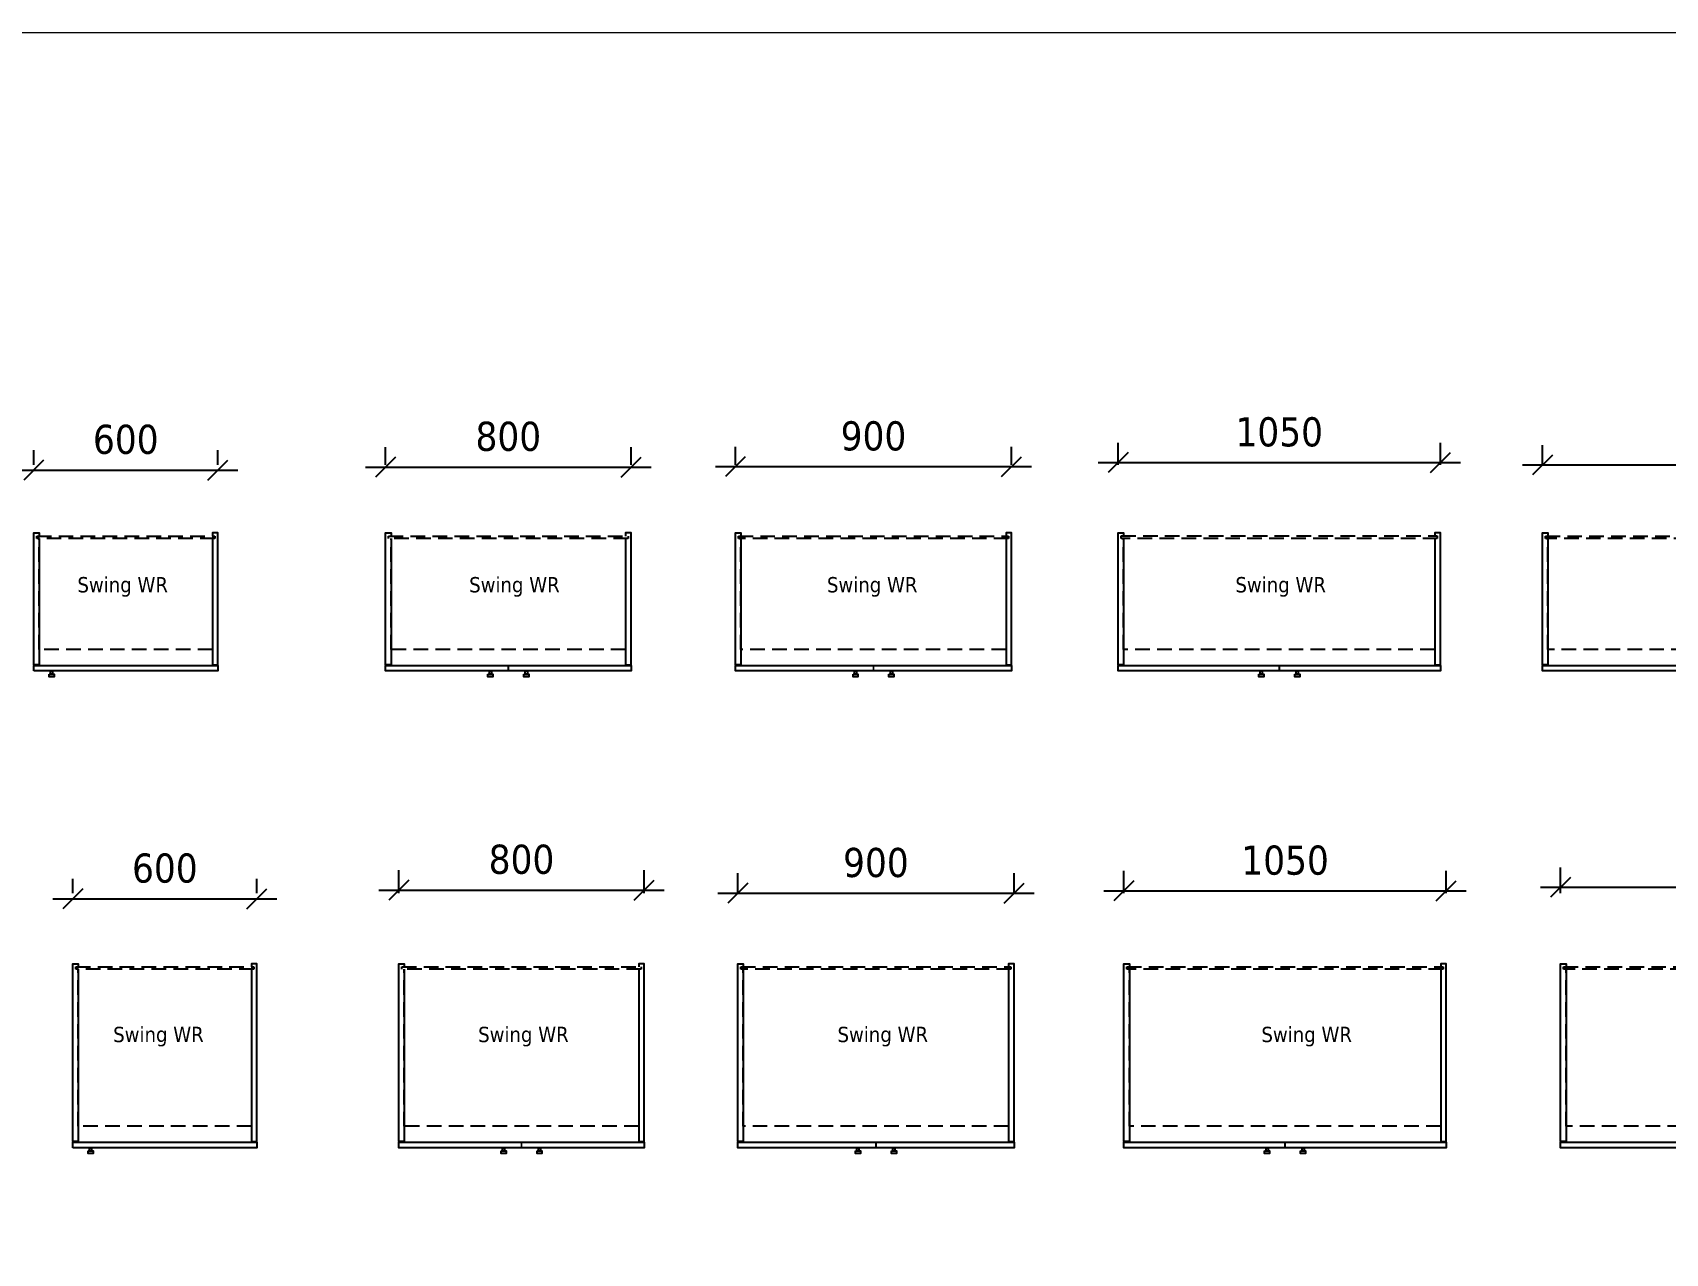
# Model space of a CAD drawing. Header units: millimetres. Extents: x 4065046 to 4134868, y -1476535 to -1460275.
# Drawn here: x 4087866 to 4093184, y -1464254 to -1460275 of the extents above; entities that cross this region are included whole.
import ezdxf

# ---------------------------------------------------------------- set-up
doc = ezdxf.new("R2010")
doc.units = ezdxf.units.MM
doc.header["$LTSCALE"] = 15
doc.header["$PDMODE"] = 35
doc.linetypes.add('HIDDENX2', pattern=[19.05, 12.7, -6.35])
doc.styles.add('ROMANS', font='tahoma.ttf')
doc.dimstyles.new('MD50', dxfattribs={"dimscale": 50, "dimtxt": 1.9, "dimasz": 1.3, "dimexe": 1.3, "dimexo": 2.38, "dimgap": 1, "dimtad": 1, "dimdec": 0, "dimzin": 3, "dimdsep": 46, "dimtxsty": 'ROMANS', "dimblk": 'OBLIQUE', "dimcen": -1.9, "dimdle": 1.3, "dimclrd": 150, "dimclre": 150, "dimclrt": 256, "dimadec": 0, "dimazin": 0, "dimtfac": 1, "dimtdec": 0, "dimtix": 1, "dimtmove": 2, "dimatfit": 3, "dimfxl": 1, "dimtolj": 1, "dimtzin": 3, "dimarcsym": 0})

# ---------------------------------------------------------------- blocks, each defined once
blk = doc.blocks.new('245')
at = {"linetype": 'ByBlock', "lineweight": -2}
for p, q in [((-204893.6, -217170.1), (-204893.6, -217152.1)), ((-204892.6, -217152.1), (-204892.6, -217170.1))]:
    blk.add_line(p, q, dxfattribs=at)
for points in [[(-205325.1, -216588.1), (-205325.1, -217150.1), (-205343.1, -217150.1), (-205343.1, -216570.1), (-205325.1, -216570.1), (-205325.1, -216580.1)], [(-204461.1, -216588.1), (-204461.1, -217150.1), (-204443.1, -217150.1), (-204443.1, -216570.1), (-204461.1, -216570.1), (-204461.1, -216580.1)], [(-204893.6, -217170.1), (-205343.1, -217170.1), (-205343.1, -217152.1), (-204893.6, -217152.1)], [(-204892.6, -217152.1), (-204443.1, -217152.1), (-204443.1, -217170.1), (-204892.6, -217170.1)]]:
    blk.add_lwpolyline(points)
at = {"color": 0, "linetype": 'HIDDENX2', "ltscale": 0.25}
blk.add_lwpolyline([(-205333.1, -216580.1), (-204453.1, -216580.1), (-204453.1, -216588.1), (-205333.1, -216588.1)], close=True, dxfattribs=at)
blk.add_lwpolyline([(-204461.1, -216588.1), (-204461.1, -217100.1), (-205325.1, -217100.1), (-205325.1, -216588.1)], dxfattribs=at)
for points in [[(-204959.8, -217180.1), (-204943.6, -217180.1), (-204943.6, -217189.2), (-204959.8, -217189.2)], [(-204955, -217170.1), (-204948.4, -217170.1), (-204948.4, -217180.1), (-204955, -217180.1)], [(-204842.6, -217180.1), (-204826.4, -217180.1), (-204826.4, -217189.2), (-204842.6, -217189.2)], [(-204837.8, -217170.1), (-204831.2, -217170.1), (-204831.2, -217180.1), (-204837.8, -217180.1)]]:
    blk.add_lwpolyline(points, close=True)
blk = doc.blocks.new('164')
for points in [[(-204066.8, -207690.1), (-204066.8, -208252.1), (-204084.8, -208252.1), (-204084.8, -207672.1), (-204066.8, -207672.1), (-204066.8, -207682.1)], [(-203502.8, -207690.1), (-203502.8, -208252.1), (-203484.8, -208252.1), (-203484.8, -207672.1), (-203502.8, -207672.1), (-203502.8, -207682.1)]]:
    blk.add_lwpolyline(points)
at = {"color": 0, "linetype": 'HIDDENX2', "ltscale": 0.25}
blk.add_lwpolyline([(-204074.8, -207682.1), (-203494.8, -207682.1), (-203494.8, -207690.1), (-204074.8, -207690.1)], close=True, dxfattribs=at)
blk.add_lwpolyline([(-203502.8, -207690.1), (-203502.8, -208202.1), (-204066.8, -208202.1), (-204066.8, -207690.1)], dxfattribs=at)
for points in [[(-204084.8, -208272.1), (-204084.8, -208254.1), (-203484.8, -208254.1), (-203484.8, -208272.1)], [(-204030, -208272.1), (-204023.4, -208272.1), (-204023.4, -208282.1), (-204030, -208282.1)], [(-204034.8, -208282.1), (-204018.6, -208282.1), (-204018.6, -208291.2), (-204034.8, -208291.2)]]:
    blk.add_lwpolyline(points, close=True)
blk = doc.blocks.new('204')
at = {"linetype": 'ByBlock', "lineweight": -2}
for p, q in [((-203658.1, -212847.9), (-203658.1, -212829.9)), ((-203657.1, -212829.9), (-203657.1, -212847.9))]:
    blk.add_line(p, q, dxfattribs=at)
for points in [[(-204039.6, -212265.9), (-204039.6, -212827.9), (-204057.6, -212827.9), (-204057.6, -212247.9), (-204039.6, -212247.9), (-204039.6, -212257.9)], [(-203275.6, -212265.9), (-203275.6, -212827.9), (-203257.6, -212827.9), (-203257.6, -212247.9), (-203275.6, -212247.9), (-203275.6, -212257.9)], [(-203658.1, -212847.9), (-204057.6, -212847.9), (-204057.6, -212829.9), (-203658.1, -212829.9)], [(-203657.1, -212829.9), (-203257.6, -212829.9), (-203257.6, -212847.9), (-203657.1, -212847.9)]]:
    blk.add_lwpolyline(points)
at = {"color": 0, "linetype": 'HIDDENX2', "ltscale": 0.25}
blk.add_lwpolyline([(-204047.6, -212257.9), (-203267.6, -212257.9), (-203267.6, -212265.9), (-204047.6, -212265.9)], close=True, dxfattribs=at)
blk.add_lwpolyline([(-203275.6, -212265.9), (-203275.6, -212777.9), (-204039.6, -212777.9), (-204039.6, -212265.9)], dxfattribs=at)
for points in [[(-203724.3, -212857.9), (-203708.1, -212857.9), (-203708.1, -212866.9), (-203724.3, -212866.9)], [(-203719.5, -212847.9), (-203712.9, -212847.9), (-203712.9, -212857.9), (-203719.5, -212857.9)], [(-203607.1, -212857.9), (-203590.9, -212857.9), (-203590.9, -212866.9), (-203607.1, -212866.9)], [(-203602.3, -212847.9), (-203595.7, -212847.9), (-203595.7, -212857.9), (-203602.3, -212857.9)]]:
    blk.add_lwpolyline(points, close=True)
blk = doc.blocks.new('326')
at = {"linetype": 'ByBlock', "lineweight": -2}
for p, q in [((-203336.1, -225982.7), (-203336.1, -225964.7)), ((-203335.1, -225964.7), (-203335.1, -225982.7))]:
    blk.add_line(p, q, dxfattribs=at)
for points in [[(-203842.6, -225400.7), (-203842.6, -225962.7), (-203860.6, -225962.7), (-203860.6, -225382.7), (-203842.6, -225382.7), (-203842.6, -225392.7)], [(-202828.6, -225400.7), (-202828.6, -225962.7), (-202810.6, -225962.7), (-202810.6, -225382.7), (-202828.6, -225382.7), (-202828.6, -225392.7)], [(-203336.1, -225982.7), (-203860.6, -225982.7), (-203860.6, -225964.7), (-203336.1, -225964.7)], [(-203335.1, -225964.7), (-202810.6, -225964.7), (-202810.6, -225982.7), (-203335.1, -225982.7)]]:
    blk.add_lwpolyline(points)
at = {"color": 0, "linetype": 'HIDDENX2', "ltscale": 0.25}
blk.add_lwpolyline([(-203850.6, -225392.7), (-202820.6, -225392.7), (-202820.6, -225400.7), (-203850.6, -225400.7)], close=True, dxfattribs=at)
blk.add_lwpolyline([(-202828.6, -225400.7), (-202828.6, -225912.7), (-203842.6, -225912.7), (-203842.6, -225400.7)], dxfattribs=at)
for points in [[(-203397.5, -225982.7), (-203390.9, -225982.7), (-203390.9, -225992.7), (-203397.5, -225992.7)], [(-203280.3, -225982.7), (-203273.7, -225982.7), (-203273.7, -225992.7), (-203280.3, -225992.7)], [(-203402.3, -225992.7), (-203386.1, -225992.7), (-203386.1, -226001.8), (-203402.3, -226001.8)], [(-203285.1, -225992.7), (-203268.9, -225992.7), (-203268.9, -226001.8), (-203285.1, -226001.8)]]:
    blk.add_lwpolyline(points, close=True)
blk = doc.blocks.new('368')
at = {"linetype": 'ByBlock', "lineweight": -2}
for p, q in [((-203111.1, -230558.5), (-203111.1, -230540.5)), ((-203110.1, -230540.5), (-203110.1, -230558.5))]:
    blk.add_line(p, q, dxfattribs=at)
for points in [[(-203692.6, -229976.5), (-203692.6, -230538.5), (-203710.6, -230538.5), (-203710.6, -229958.5), (-203692.6, -229958.5), (-203692.6, -229968.5)], [(-202528.6, -229976.5), (-202528.6, -230538.5), (-202510.6, -230538.5), (-202510.6, -229958.5), (-202528.6, -229958.5), (-202528.6, -229968.5)], [(-203111.1, -230558.5), (-203710.6, -230558.5), (-203710.6, -230540.5), (-203111.1, -230540.5)], [(-203110.1, -230540.5), (-202510.6, -230540.5), (-202510.6, -230558.5), (-203110.1, -230558.5)]]:
    blk.add_lwpolyline(points)
at = {"color": 0, "linetype": 'HIDDENX2', "ltscale": 0.25}
blk.add_lwpolyline([(-203700.6, -229968.5), (-202520.6, -229968.5), (-202520.6, -229976.5), (-203700.6, -229976.5)], close=True, dxfattribs=at)
blk.add_lwpolyline([(-202528.6, -229976.5), (-202528.6, -230488.5), (-203692.6, -230488.5), (-203692.6, -229976.5)], dxfattribs=at)
for points in [[(-203177.3, -230568.5), (-203161.1, -230568.5), (-203161.1, -230577.6), (-203177.3, -230577.6)], [(-203172.5, -230558.5), (-203165.9, -230558.5), (-203165.9, -230568.5), (-203172.5, -230568.5)], [(-203060.1, -230568.5), (-203043.9, -230568.5), (-203043.9, -230577.6), (-203060.1, -230577.6)], [(-203055.3, -230558.5), (-203048.7, -230558.5), (-203048.7, -230568.5), (-203055.3, -230568.5)]]:
    blk.add_lwpolyline(points, close=True)
blk = doc.blocks.new('144')
for points in [[(-249002, -207840.1), (-249002, -208252.1), (-249020, -208252.1), (-249020, -207822.1), (-249002, -207822.1), (-249002, -207832.1)], [(-248438, -207840.1), (-248438, -208252.1), (-248420, -208252.1), (-248420, -207822.1), (-248438, -207822.1), (-248438, -207832.1)]]:
    blk.add_lwpolyline(points)
at = {"color": 0, "linetype": 'HIDDENX2', "ltscale": 0.25}
blk.add_lwpolyline([(-249010, -207832.1), (-248430, -207832.1), (-248430, -207840.1), (-249010, -207840.1)], close=True, dxfattribs=at)
blk.add_lwpolyline([(-248438, -207840.1), (-248438, -208202.1), (-249002, -208202.1), (-249002, -207840.1)], dxfattribs=at)
for points in [[(-249020, -208272.1), (-249020, -208254.1), (-248420, -208254.1), (-248420, -208272.1)], [(-248965.2, -208272.1), (-248958.6, -208272.1), (-248958.6, -208282.1), (-248965.2, -208282.1)], [(-248970, -208282.1), (-248953.8, -208282.1), (-248953.8, -208291.2), (-248970, -208291.2)]]:
    blk.add_lwpolyline(points, close=True)
blk = doc.blocks.new('184')
at = {"linetype": 'ByBlock', "lineweight": -2}
for p, q in [((-248593.3, -212847.9), (-248593.3, -212829.9)), ((-248592.3, -212829.9), (-248592.3, -212847.9))]:
    blk.add_line(p, q, dxfattribs=at)
for points in [[(-248974.8, -212415.9), (-248974.8, -212827.9), (-248992.8, -212827.9), (-248992.8, -212397.9), (-248974.8, -212397.9), (-248974.8, -212407.9)], [(-248210.8, -212415.9), (-248210.8, -212827.9), (-248192.8, -212827.9), (-248192.8, -212397.9), (-248210.8, -212397.9), (-248210.8, -212407.9)], [(-248593.3, -212847.9), (-248992.8, -212847.9), (-248992.8, -212829.9), (-248593.3, -212829.9)], [(-248592.3, -212829.9), (-248192.8, -212829.9), (-248192.8, -212847.9), (-248592.3, -212847.9)]]:
    blk.add_lwpolyline(points)
at = {"color": 0, "linetype": 'HIDDENX2', "ltscale": 0.25}
blk.add_lwpolyline([(-248982.8, -212407.9), (-248202.8, -212407.9), (-248202.8, -212415.9), (-248982.8, -212415.9)], close=True, dxfattribs=at)
blk.add_lwpolyline([(-248210.8, -212415.9), (-248210.8, -212777.9), (-248974.8, -212777.9), (-248974.8, -212415.9)], dxfattribs=at)
for points in [[(-248659.5, -212857.9), (-248643.3, -212857.9), (-248643.3, -212866.9), (-248659.5, -212866.9)], [(-248654.7, -212847.9), (-248648.1, -212847.9), (-248648.1, -212857.9), (-248654.7, -212857.9)], [(-248542.3, -212857.9), (-248526.1, -212857.9), (-248526.1, -212866.9), (-248542.3, -212866.9)], [(-248537.5, -212847.9), (-248530.9, -212847.9), (-248530.9, -212857.9), (-248537.5, -212857.9)]]:
    blk.add_lwpolyline(points, close=True)
blk = doc.blocks.new('266')
at = {"linetype": 'ByBlock', "lineweight": -2}
for p, q in [((-248593.3, -221407), (-248593.3, -221389)), ((-248592.3, -221389), (-248592.3, -221407))]:
    blk.add_line(p, q, dxfattribs=at)
for points in [[(-249024.8, -220975), (-249024.8, -221387), (-249042.8, -221387), (-249042.8, -220957), (-249024.8, -220957), (-249024.8, -220967)], [(-248160.8, -220975), (-248160.8, -221387), (-248142.8, -221387), (-248142.8, -220957), (-248160.8, -220957), (-248160.8, -220967)], [(-248593.3, -221407), (-249042.8, -221407), (-249042.8, -221389), (-248593.3, -221389)], [(-248592.3, -221389), (-248142.8, -221389), (-248142.8, -221407), (-248592.3, -221407)]]:
    blk.add_lwpolyline(points)
at = {"color": 0, "linetype": 'HIDDENX2', "ltscale": 0.25}
blk.add_lwpolyline([(-249032.8, -220967), (-248152.8, -220967), (-248152.8, -220975), (-249032.8, -220975)], close=True, dxfattribs=at)
blk.add_lwpolyline([(-248160.8, -220975), (-248160.8, -221337), (-249024.8, -221337), (-249024.8, -220975)], dxfattribs=at)
for points in [[(-248654.7, -221407), (-248648.1, -221407), (-248648.1, -221417), (-248654.7, -221417)], [(-248537.5, -221407), (-248530.9, -221407), (-248530.9, -221417), (-248537.5, -221417)], [(-248659.5, -221417), (-248643.3, -221417), (-248643.3, -221426.1), (-248659.5, -221426.1)], [(-248542.3, -221417), (-248526.1, -221417), (-248526.1, -221426.1), (-248542.3, -221426.1)]]:
    blk.add_lwpolyline(points, close=True)
blk = doc.blocks.new('306')
at = {"linetype": 'ByBlock', "lineweight": -2}
for p, q in [((-248271.3, -225982.7), (-248271.3, -225964.7)), ((-248270.3, -225964.7), (-248270.3, -225982.7))]:
    blk.add_line(p, q, dxfattribs=at)
for points in [[(-248777.8, -225550.7), (-248777.8, -225962.7), (-248795.8, -225962.7), (-248795.8, -225532.7), (-248777.8, -225532.7), (-248777.8, -225542.7)], [(-247763.8, -225550.7), (-247763.8, -225962.7), (-247745.8, -225962.7), (-247745.8, -225532.7), (-247763.8, -225532.7), (-247763.8, -225542.7)], [(-248271.3, -225982.7), (-248795.8, -225982.7), (-248795.8, -225964.7), (-248271.3, -225964.7)], [(-248270.3, -225964.7), (-247745.8, -225964.7), (-247745.8, -225982.7), (-248270.3, -225982.7)]]:
    blk.add_lwpolyline(points)
at = {"color": 0, "linetype": 'HIDDENX2', "ltscale": 0.25}
blk.add_lwpolyline([(-248785.8, -225542.7), (-247755.8, -225542.7), (-247755.8, -225550.7), (-248785.8, -225550.7)], close=True, dxfattribs=at)
blk.add_lwpolyline([(-247763.8, -225550.7), (-247763.8, -225912.7), (-248777.8, -225912.7), (-248777.8, -225550.7)], dxfattribs=at)
for points in [[(-248332.7, -225982.7), (-248326.1, -225982.7), (-248326.1, -225992.7), (-248332.7, -225992.7)], [(-248215.5, -225982.7), (-248208.9, -225982.7), (-248208.9, -225992.7), (-248215.5, -225992.7)], [(-248337.5, -225992.7), (-248321.3, -225992.7), (-248321.3, -226001.8), (-248337.5, -226001.8)], [(-248220.3, -225992.7), (-248204.1, -225992.7), (-248204.1, -226001.8), (-248220.3, -226001.8)]]:
    blk.add_lwpolyline(points, close=True)
blk = doc.blocks.new('348')
at = {"linetype": 'ByBlock', "lineweight": -2}
for p, q in [((-248046.3, -230558.5), (-248046.3, -230540.5)), ((-248045.3, -230540.5), (-248045.3, -230558.5))]:
    blk.add_line(p, q, dxfattribs=at)
for points in [[(-248627.8, -230126.5), (-248627.8, -230538.5), (-248645.8, -230538.5), (-248645.8, -230108.5), (-248627.8, -230108.5), (-248627.8, -230118.5)], [(-247463.8, -230126.5), (-247463.8, -230538.5), (-247445.8, -230538.5), (-247445.8, -230108.5), (-247463.8, -230108.5), (-247463.8, -230118.5)], [(-248046.3, -230558.5), (-248645.8, -230558.5), (-248645.8, -230540.5), (-248046.3, -230540.5)], [(-248045.3, -230540.5), (-247445.8, -230540.5), (-247445.8, -230558.5), (-248045.3, -230558.5)]]:
    blk.add_lwpolyline(points)
at = {"color": 0, "linetype": 'HIDDENX2', "ltscale": 0.25}
blk.add_lwpolyline([(-248635.8, -230118.5), (-247455.8, -230118.5), (-247455.8, -230126.5), (-248635.8, -230126.5)], close=True, dxfattribs=at)
blk.add_lwpolyline([(-247463.8, -230126.5), (-247463.8, -230488.5), (-248627.8, -230488.5), (-248627.8, -230126.5)], dxfattribs=at)
for points in [[(-248112.5, -230568.5), (-248096.3, -230568.5), (-248096.3, -230577.6), (-248112.5, -230577.6)], [(-248107.7, -230558.5), (-248101.1, -230558.5), (-248101.1, -230568.5), (-248107.7, -230568.5)], [(-247995.3, -230568.5), (-247979.1, -230568.5), (-247979.1, -230577.6), (-247995.3, -230577.6)], [(-247990.5, -230558.5), (-247983.9, -230558.5), (-247983.9, -230568.5), (-247990.5, -230568.5)]]:
    blk.add_lwpolyline(points, close=True)
blk = doc.blocks.new('_Oblique')
at = {"color": 0, "linetype": 'ByBlock', "lineweight": -2}
blk.add_line((-0.5, -0.5), (0.5, 0.5), dxfattribs=at)
blk = doc.blocks.new('*D267')
at = {"color": 150, "lineweight": -2, "ltscale": 0.25, "transparency": 16777216}
for p, q in [((4087869.3, -1461683.3), (4087869.3, -1461635.5)), ((4088469.3, -1461683.3), (4088469.3, -1461635.5)), ((4087804.3, -1461700.5), (4088534.3, -1461700.5))]:
    blk.add_line(p, q, dxfattribs=at)
at = {"layer": 'Defpoints', "color": 0, "ltscale": 0.25, "transparency": 16777216}
for p in [(4088469.3, -1461700.5), (4087869.3, -1461802.3), (4088469.3, -1461802.3)]:
    blk.add_point(p, dxfattribs=at)
at = {"color": 150, "lineweight": -2, "ltscale": 0.25, "transparency": 16777216, "xscale": 65, "yscale": 65, "zscale": 65, "rotation": 180}
blk.add_blockref('_Oblique', (4087869.3, -1461700.5), dxfattribs=at)
at = {"color": 150, "lineweight": -2, "ltscale": 0.25, "transparency": 16777216, "xscale": 65, "yscale": 65, "zscale": 65}
blk.add_blockref('_Oblique', (4088469.3, -1461700.5), dxfattribs=at)
at = {"lineweight": 20, "ltscale": 0.25, "transparency": 16777216, "insert": (4088169.3, -1461601), "char_height": 95, "attachment_point": 5, "style": 'ROMANS'}
blk.add_mtext('\\A1;600', dxfattribs=at)
blk = doc.blocks.new('*D268')
at = {"color": 150, "lineweight": -2, "ltscale": 0.25, "transparency": 16777216}
for p, q in [((4089015.5, -1461683.3), (4089015.5, -1461625.9)), ((4089815.5, -1461683.3), (4089815.5, -1461625.9)), ((4088950.5, -1461690.9), (4089880.5, -1461690.9))]:
    blk.add_line(p, q, dxfattribs=at)
at = {"layer": 'Defpoints', "color": 0, "ltscale": 0.25, "transparency": 16777216}
for p in [(4089815.5, -1461690.9), (4089015.5, -1461802.3), (4089815.5, -1461802.3)]:
    blk.add_point(p, dxfattribs=at)
at = {"color": 150, "lineweight": -2, "ltscale": 0.25, "transparency": 16777216, "xscale": 65, "yscale": 65, "zscale": 65, "rotation": 180}
blk.add_blockref('_Oblique', (4089015.5, -1461690.9), dxfattribs=at)
at = {"color": 150, "lineweight": -2, "ltscale": 0.25, "transparency": 16777216, "xscale": 65, "yscale": 65, "zscale": 65}
blk.add_blockref('_Oblique', (4089815.5, -1461690.9), dxfattribs=at)
at = {"lineweight": 20, "ltscale": 0.25, "transparency": 16777216, "insert": (4089415.5, -1461591.2), "char_height": 95, "attachment_point": 5, "style": 'ROMANS'}
blk.add_mtext('\\A1;800', dxfattribs=at)
blk = doc.blocks.new('*D269')
at = {"color": 150, "lineweight": -2, "ltscale": 0.25, "transparency": 16777216}
for p, q in [((4090155, -1461683.3), (4090155, -1461624.3)), ((4091055, -1461683.3), (4091055, -1461624.3)), ((4090090, -1461689.3), (4091120, -1461689.3))]:
    blk.add_line(p, q, dxfattribs=at)
at = {"layer": 'Defpoints', "color": 0, "ltscale": 0.25, "transparency": 16777216}
for p in [(4091055, -1461689.3), (4090155, -1461802.3), (4091055, -1461802.3)]:
    blk.add_point(p, dxfattribs=at)
at = {"color": 150, "lineweight": -2, "ltscale": 0.25, "transparency": 16777216, "xscale": 65, "yscale": 65, "zscale": 65, "rotation": 180}
blk.add_blockref('_Oblique', (4090155, -1461689.3), dxfattribs=at)
at = {"color": 150, "lineweight": -2, "ltscale": 0.25, "transparency": 16777216, "xscale": 65, "yscale": 65, "zscale": 65}
blk.add_blockref('_Oblique', (4091055, -1461689.3), dxfattribs=at)
at = {"lineweight": 20, "ltscale": 0.25, "transparency": 16777216, "insert": (4090605, -1461589.8), "char_height": 95, "attachment_point": 5, "style": 'ROMANS'}
blk.add_mtext('\\A1;900', dxfattribs=at)
blk = doc.blocks.new('*D270')
at = {"color": 150, "lineweight": -2, "ltscale": 0.25, "transparency": 16777216}
for p, q in [((4091401.7, -1461683.3), (4091401.7, -1461611.2)), ((4092451.7, -1461683.3), (4092451.7, -1461611.2)), ((4091336.7, -1461676.2), (4092516.7, -1461676.2))]:
    blk.add_line(p, q, dxfattribs=at)
at = {"layer": 'Defpoints', "color": 0, "ltscale": 0.25, "transparency": 16777216}
for p in [(4092451.7, -1461676.2), (4091401.7, -1461802.3), (4092451.7, -1461802.3)]:
    blk.add_point(p, dxfattribs=at)
at = {"color": 150, "lineweight": -2, "ltscale": 0.25, "transparency": 16777216, "xscale": 65, "yscale": 65, "zscale": 65, "rotation": 180}
blk.add_blockref('_Oblique', (4091401.7, -1461676.2), dxfattribs=at)
at = {"color": 150, "lineweight": -2, "ltscale": 0.25, "transparency": 16777216, "xscale": 65, "yscale": 65, "zscale": 65}
blk.add_blockref('_Oblique', (4092451.7, -1461676.2), dxfattribs=at)
at = {"lineweight": 20, "ltscale": 0.25, "transparency": 16777216, "insert": (4091926.7, -1461576.7), "char_height": 95, "attachment_point": 5, "style": 'ROMANS'}
blk.add_mtext('\\A1;1050', dxfattribs=at)
blk = doc.blocks.new('*D271')
at = {"color": 150, "lineweight": -2, "ltscale": 0.25, "transparency": 16777216}
for p, q in [((4092783.9, -1461683.3), (4092783.9, -1461618.9)), ((4093983.9, -1461683.3), (4093983.9, -1461618.9)), ((4092718.9, -1461683.9), (4094048.9, -1461683.9))]:
    blk.add_line(p, q, dxfattribs=at)
at = {"layer": 'Defpoints', "color": 0, "ltscale": 0.25, "transparency": 16777216}
for p in [(4093983.9, -1461683.9), (4092783.9, -1461802.3), (4093983.9, -1461802.3)]:
    blk.add_point(p, dxfattribs=at)
at = {"color": 150, "lineweight": -2, "ltscale": 0.25, "transparency": 16777216, "xscale": 65, "yscale": 65, "zscale": 65, "rotation": 180}
blk.add_blockref('_Oblique', (4092783.9, -1461683.9), dxfattribs=at)
at = {"color": 150, "lineweight": -2, "ltscale": 0.25, "transparency": 16777216, "xscale": 65, "yscale": 65, "zscale": 65}
blk.add_blockref('_Oblique', (4093983.9, -1461683.9), dxfattribs=at)
at = {"lineweight": 20, "ltscale": 0.25, "transparency": 16777216, "insert": (4093383.9, -1461584.4), "char_height": 95, "attachment_point": 5, "style": 'ROMANS'}
blk.add_mtext('\\A1;1200', dxfattribs=at)
blk = doc.blocks.new('*D277')
at = {"color": 150, "lineweight": -2, "ltscale": 0.25, "transparency": 16777216}
for p, q in [((4087996.6, -1463079.7), (4087996.6, -1463033.1)), ((4088596.6, -1463079.7), (4088596.6, -1463033.1)), ((4087931.6, -1463098.1), (4088661.6, -1463098.1))]:
    blk.add_line(p, q, dxfattribs=at)
at = {"layer": 'Defpoints', "color": 0, "ltscale": 0.25, "transparency": 16777216}
for p in [(4088596.6, -1463098.1), (4087996.6, -1463198.7), (4088596.6, -1463198.7)]:
    blk.add_point(p, dxfattribs=at)
at = {"color": 150, "lineweight": -2, "ltscale": 0.25, "transparency": 16777216, "xscale": 65, "yscale": 65, "zscale": 65, "rotation": 180}
blk.add_blockref('_Oblique', (4087996.6, -1463098.1), dxfattribs=at)
at = {"color": 150, "lineweight": -2, "ltscale": 0.25, "transparency": 16777216, "xscale": 65, "yscale": 65, "zscale": 65}
blk.add_blockref('_Oblique', (4088596.6, -1463098.1), dxfattribs=at)
at = {"lineweight": 20, "ltscale": 0.25, "transparency": 16777216, "insert": (4088296.6, -1462998.6), "char_height": 95, "attachment_point": 5, "style": 'ROMANS'}
blk.add_mtext('\\A1;600', dxfattribs=at)
blk = doc.blocks.new('*D278')
at = {"color": 150, "lineweight": -2, "ltscale": 0.25, "transparency": 16777216}
for p, q in [((4089058.4, -1463079.7), (4089058.4, -1463004.6)), ((4089858.4, -1463079.7), (4089858.4, -1463004.6)), ((4088993.4, -1463069.6), (4089923.4, -1463069.6))]:
    blk.add_line(p, q, dxfattribs=at)
at = {"layer": 'Defpoints', "color": 0, "ltscale": 0.25, "transparency": 16777216}
for p in [(4089858.4, -1463069.6), (4089058.4, -1463198.7), (4089858.4, -1463198.7)]:
    blk.add_point(p, dxfattribs=at)
at = {"color": 150, "lineweight": -2, "ltscale": 0.25, "transparency": 16777216, "xscale": 65, "yscale": 65, "zscale": 65, "rotation": 180}
blk.add_blockref('_Oblique', (4089058.4, -1463069.6), dxfattribs=at)
at = {"color": 150, "lineweight": -2, "ltscale": 0.25, "transparency": 16777216, "xscale": 65, "yscale": 65, "zscale": 65}
blk.add_blockref('_Oblique', (4089858.4, -1463069.6), dxfattribs=at)
at = {"lineweight": 20, "ltscale": 0.25, "transparency": 16777216, "insert": (4089458.4, -1462969.9), "char_height": 95, "attachment_point": 5, "style": 'ROMANS'}
blk.add_mtext('\\A1;800', dxfattribs=at)
blk = doc.blocks.new('*D279')
at = {"color": 150, "lineweight": -2, "ltscale": 0.25, "transparency": 16777216}
for p, q in [((4090162.9, -1463079.7), (4090162.9, -1463014.9)), ((4091062.9, -1463079.7), (4091062.9, -1463014.9)), ((4090097.9, -1463079.9), (4091127.9, -1463079.9))]:
    blk.add_line(p, q, dxfattribs=at)
at = {"layer": 'Defpoints', "color": 0, "ltscale": 0.25, "transparency": 16777216}
for p in [(4091062.9, -1463079.9), (4090162.9, -1463198.7), (4091062.9, -1463198.7)]:
    blk.add_point(p, dxfattribs=at)
at = {"color": 150, "lineweight": -2, "ltscale": 0.25, "transparency": 16777216, "xscale": 65, "yscale": 65, "zscale": 65, "rotation": 180}
blk.add_blockref('_Oblique', (4090162.9, -1463079.9), dxfattribs=at)
at = {"color": 150, "lineweight": -2, "ltscale": 0.25, "transparency": 16777216, "xscale": 65, "yscale": 65, "zscale": 65}
blk.add_blockref('_Oblique', (4091062.9, -1463079.9), dxfattribs=at)
at = {"lineweight": 20, "ltscale": 0.25, "transparency": 16777216, "insert": (4090612.9, -1462980.4), "char_height": 95, "attachment_point": 5, "style": 'ROMANS'}
blk.add_mtext('\\A1;900', dxfattribs=at)
blk = doc.blocks.new('*D280')
at = {"color": 150, "lineweight": -2, "ltscale": 0.25, "transparency": 16777216}
for p, q in [((4091420.8, -1463079.7), (4091420.8, -1463007.2)), ((4092470.8, -1463079.7), (4092470.8, -1463007.2)), ((4091355.8, -1463072.2), (4092535.8, -1463072.2))]:
    blk.add_line(p, q, dxfattribs=at)
at = {"layer": 'Defpoints', "color": 0, "ltscale": 0.25, "transparency": 16777216}
for p in [(4092470.8, -1463072.2), (4091420.8, -1463198.7), (4092470.8, -1463198.7)]:
    blk.add_point(p, dxfattribs=at)
at = {"color": 150, "lineweight": -2, "ltscale": 0.25, "transparency": 16777216, "xscale": 65, "yscale": 65, "zscale": 65, "rotation": 180}
blk.add_blockref('_Oblique', (4091420.8, -1463072.2), dxfattribs=at)
at = {"color": 150, "lineweight": -2, "ltscale": 0.25, "transparency": 16777216, "xscale": 65, "yscale": 65, "zscale": 65}
blk.add_blockref('_Oblique', (4092470.8, -1463072.2), dxfattribs=at)
at = {"lineweight": 20, "ltscale": 0.25, "transparency": 16777216, "insert": (4091945.8, -1462972.7), "char_height": 95, "attachment_point": 5, "style": 'ROMANS'}
blk.add_mtext('\\A1;1050', dxfattribs=at)
blk = doc.blocks.new('*D281')
at = {"color": 150, "lineweight": -2, "ltscale": 0.25, "transparency": 16777216}
for p, q in [((4092843.2, -1463079.7), (4092843.2, -1462995.5)), ((4094043.2, -1463079.7), (4094043.2, -1462995.5)), ((4092778.2, -1463060.5), (4094108.2, -1463060.5))]:
    blk.add_line(p, q, dxfattribs=at)
at = {"layer": 'Defpoints', "color": 0, "ltscale": 0.25, "transparency": 16777216}
for p in [(4094043.2, -1463060.5), (4092843.2, -1463198.7), (4094043.2, -1463198.7)]:
    blk.add_point(p, dxfattribs=at)
at = {"color": 150, "lineweight": -2, "ltscale": 0.25, "transparency": 16777216, "xscale": 65, "yscale": 65, "zscale": 65, "rotation": 180}
blk.add_blockref('_Oblique', (4092843.2, -1463060.5), dxfattribs=at)
at = {"color": 150, "lineweight": -2, "ltscale": 0.25, "transparency": 16777216, "xscale": 65, "yscale": 65, "zscale": 65}
blk.add_blockref('_Oblique', (4094043.2, -1463060.5), dxfattribs=at)
at = {"lineweight": 20, "ltscale": 0.25, "transparency": 16777216, "insert": (4093443.2, -1462961), "char_height": 95, "attachment_point": 5, "style": 'ROMANS'}
blk.add_mtext('\\A1;1200', dxfattribs=at)

msp = doc.modelspace()

# ---------------------------------------------------------------- linework, layer by layer
at = {"lineweight": 20, "ltscale": 0.25}
msp.add_lwpolyline([(4065045.8, -1460274.6), (4134868, -1460274.6), (4134868, -1476535.2), (4065045.8, -1476535.2)], close=True, dxfattribs=at)

# ---------------------------------------------------------------- block references
at = {"linetype": 'ByBlock', "lineweight": 20}
for name, p in [('144', (4336889.3, -1254083.3)), ('184', (4338008.3, -1249507.5)), ('266', (4339197.8, -1240948.4)), ('306', (4340197.5, -1236372.6)), ('348', (4341429.7, -1231796.9)), ('164', (4292081.3, -1255637.5)), ('204', (4293116, -1251061.7)), ('245', (4295506, -1246739.4)), ('326', (4295281.4, -1237926.8)), ('368', (4296553.8, -1233351.1))]:
    msp.add_blockref(name, p, dxfattribs=at)

# ---------------------------------------------------------------- texts
at = {"color": 0, "lineweight": 20, "ltscale": 0.25, "char_height": 50, "attachment_point": 1, "style": 'ROMANS'}
for insert in [(4087936.5, -1462049.2), (4089212.6, -1462049.2), (4090378.1, -1462049.2), (4091708.7, -1462049.2), (4088053, -1463515.1), (4089241.9, -1463515.1), (4090412.5, -1463515.1), (4091793.4, -1463515.1)]:
    msp.add_mtext_dynamic_manual_height_columns('\\pxqc;Swing WR', width=445.593, gutter_width=250, heights=[334.5], dxfattribs=dict(at, insert=insert))

# ---------------------------------------------------------------- dimensions: what is measured, and where the dimension line sits
at = {"color": 0, "lineweight": 20, "ltscale": 0.25}
for base, p1, p2, picture, middle in [((4089815.5, -1461690.9), (4089015.5, -1461802.3), (4089815.5, -1461802.3), '*D268', (4089415.5, -1461591.2)), ((4091055, -1461689.3), (4090155, -1461802.3), (4091055, -1461802.3), '*D269', (4090605, -1461589.8)), ((4092451.7, -1461676.2), (4091401.7, -1461802.3), (4092451.7, -1461802.3), '*D270', (4091926.7, -1461576.7)), ((4093983.9, -1461683.9), (4092783.9, -1461802.3), (4093983.9, -1461802.3), '*D271', (4093383.9, -1461584.4)), ((4088469.3, -1461700.5), (4087869.3, -1461802.3), (4088469.3, -1461802.3), '*D267', (4088169.3, -1461601)), ((4089858.4, -1463069.6), (4089058.4, -1463198.7), (4089858.4, -1463198.7), '*D278', (4089458.4, -1462969.9)), ((4092470.8, -1463072.2), (4091420.8, -1463198.7), (4092470.8, -1463198.7), '*D280', (4091945.8, -1462972.7)), ((4094043.2, -1463060.5), (4092843.2, -1463198.7), (4094043.2, -1463198.7), '*D281', (4093443.2, -1462961)), ((4088596.6, -1463098.1), (4087996.6, -1463198.7), (4088596.6, -1463198.7), '*D277', (4088296.6, -1462998.6)), ((4091062.9, -1463079.9), (4090162.9, -1463198.7), (4091062.9, -1463198.7), '*D279', (4090612.9, -1462980.4))]:
    dim = msp.add_linear_dim(base=base, p1=p1, p2=p2, dimstyle='MD50', dxfattribs=at)
    dim.commit()
    dim.dimension.update_dxf_attribs({"geometry": picture, "text_midpoint": middle})

doc.saveas('drawing.dxf')
